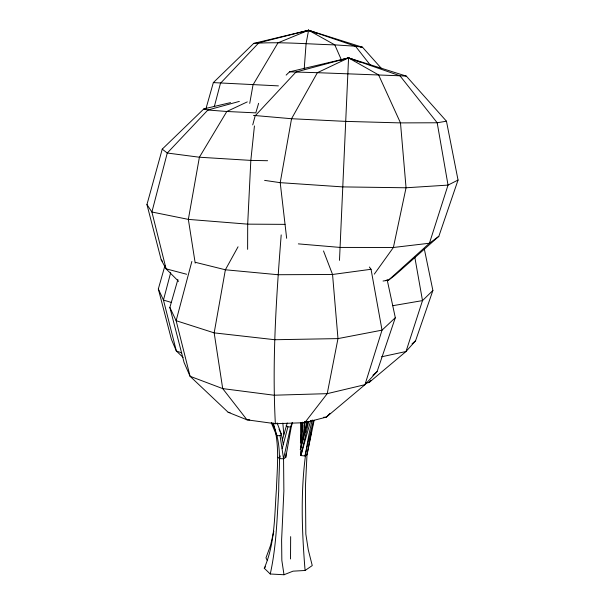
<?xml version="1.0" encoding="UTF-8"?>
<svg xmlns="http://www.w3.org/2000/svg" width="605" height="605" viewBox="0 0 605 605"><rect width="100%" height="100%" fill="white"/><g stroke="black" fill="none" stroke-linecap="round" stroke-linejoin="round"><path stroke-width="0.91" d="M247.619 249.328L247.695 224.145L250.825 160.401L254.44 125.923M304.95 432.704L304.98 421.549M307.06 423.402L307.06 421.549M290.521 558.967L290.657 536.643M271.947 422.774C283.11 443.594 278.497 468.247 278.724 490.852C277.022 518.667 276.341 546.678 270.253 573.994L284.002 574.75L293.024 571.165L305.086 570.485L312.256 565.569L308.278 549.832L305.835 534.071L305.419 486.533L306.985 454.847L311.552 431.055M286.142 75.103L289.545 71.851L348.556 57.906L339.488 260.354M273.316 422.971C279.835 444.357 277.219 467.068 276.424 489.029C274.443 515.71 275.154 543.214 264.264 568.246L270.253 573.994M302.666 427.69L302.825 424.876M301.214 450.944L300.942 455.573L304.882 455.936L306.985 454.847L314.146 420.248M301.434 447.239L302.893 422.237M306.735 425.277L306.954 421.556M277.793 457.236L279.57 458.643L283.563 458.749L285.749 457.456L286.006 453.689M312.278 419.953C299.709 469.019 300.98 520.345 305.086 570.485M304.202 69L306.085 43.628L308.588 30.25L362.524 47.258L381.392 68.395M281.196 234.914C276.288 297.668 272.008 360.784 275.358 423.719L304.784 422.683L326.36 417.117L364.974 384.682L377.089 371.629L395.315 317.708L387.087 279.374M300.398 442.883L302.734 422.275M301.252 452.812L300.942 455.573L310.736 420.407M302.5 441.771L304.776 421.534M301.555 433.014L302.719 422.91M249.729 103.41L253.019 84.866L277.96 42.857L308.588 30.25L355.475 46.214L362.524 47.258L360.837 47.364M285.749 457.456L291.406 426.079L292.646 422.524M312.43 426.48L312.785 424.649M284.002 574.75L281.839 560.396L281.612 539.955L283.874 491.116L283.563 458.749L290.551 427.054L292.124 422.638M273.823 531.084L270.564 545.385L265.973 557.848L267.047 560.132M308.656 421.708L300.942 455.573L300.844 422.653M304.882 455.936L313.458 420.309M300.269 449.575L307.363 421.33M214.283 106.745L220.462 83.308L258.849 42.789L308.588 30.25L317.338 33.547M170.678 272.666L163.456 300.065L176.342 350.991L183.088 357.419M282.323 440.054L287.231 422.978M279.57 458.643L280.289 455.913M282.195 448.638L287.927 426.805L286.142 425.587M191.861 261.451L176.138 320.695L190.076 376.295L228.161 412.285L246.991 419.825L275.358 423.719M252.739 124.895L255.166 115.812L296.034 71.987L348.556 57.906L406.333 76.117L446.452 121.197L458.045 180.056L438.837 236.321L394.861 275.335L388.44 280.221L383.048 281.023M300.337 449.598L307.847 421.496M178.604 281.37L166.088 268.832L161.225 259.923L146.954 204.543L162.238 149.14L203.885 108.877L230.55 102.623M205.98 108.643L213.346 82.605L253.729 43.394L308.588 30.25L334.807 44.876L355.475 46.214L370.502 65.325M181.644 352.866L176.342 350.991L171.427 339.397L158.329 288.971L164.946 265.64M369.36 267.017L371.039 269.278L382.027 330.149L364.974 384.682L327.222 393.658L273.952 395.216L222.708 388.607L190.076 376.295L184.071 362.471L169.861 307.461L177.878 279.555M258.607 103.319L255.809 112.878L226.815 111.486L207.886 110.012L203.885 108.877L205.708 108.794M365.488 383.313L369.148 382.451L406.008 351.52L415.567 340.781L432.885 290.483L424.309 248.92M238.052 246.795L225.378 269.777L214.17 332.871L222.708 388.607L246.991 419.825L249.759 419.862M374.306 274.133L393.386 247.483L406.053 187.777L400.487 122.898L378.609 74.922L348.556 57.906L340.524 60.22M304.784 422.683L327.222 393.658L337.983 338.603L332.546 274.481L323.509 250.954M264.264 568.246L265.474 566.794M291.406 426.079L290.551 427.054L287.927 426.805M369.148 382.451L371.046 380.386M330.005 413.298L326.36 417.117L323.539 417.299M432.885 290.483L422.502 300.602L406.008 351.52L381.558 356.806M395.315 317.708L382.027 330.149L337.983 338.603L274.874 339.73L214.17 332.871L176.138 320.695L169.861 307.461M271.267 422.714L276.243 434.647L277.438 435.751L280.024 435.585L281.378 434.345L277.113 422.91M372.877 375.289L377.089 371.629M412.05 343.829L415.567 340.781M438.837 236.321L429.437 243.233L388.44 280.221L385.642 280.637M307.022 31.218L308.588 30.25L310.176 31.271M458.045 180.056L448.033 185.1L406.053 187.777L342.959 186.907L280.213 182.665L264.604 180.381M406.333 76.117L399.958 75.784L348.556 57.906L317.375 72.691L289.545 71.851M247.263 101.897L226.815 111.486L199.393 157.224L188.352 219.381L195.203 263.137M301.441 32.481L308.588 30.25M239.33 101.406L207.886 110.012L167.267 153.027L151.9 212.007L166.088 268.832L186.658 274.262M392.774 305.699L422.502 300.602L414.818 257.254M446.452 121.197L437.188 122.77L400.487 122.898L345.924 121.393L291.549 118.724L253.487 115.404M371.039 269.278L332.546 274.481L277.975 274.723L225.378 269.777L195.483 262.351M253.729 43.394C280.69 41.624 307.824 44.127 334.807 44.876L341.568 60.311M285.031 224.364L247.695 224.145L188.352 219.381L151.9 212.007L146.954 204.543M267.607 160.718L250.825 160.401L199.393 157.224L167.267 153.027L162.238 149.14M278.421 85.88L213.346 82.605M298.341 243.876L340.123 247.422L393.386 247.483L429.437 243.233L448.033 185.1L437.188 122.77L399.958 75.784L317.375 72.691L291.549 118.724L280.213 182.665L286.657 238.294M228.161 412.285L230.021 412.58M171.487 302.485L163.456 300.065L158.329 288.971M348.556 57.906L360.02 62.156M161.225 259.923L162.511 261.277M279.041 429.263L281.378 434.345L283.299 444.516M280.024 435.585L283.563 458.749M282.845 423.069L283.783 434.224M301.192 423.016L301.214 438.035"/></g></svg>
